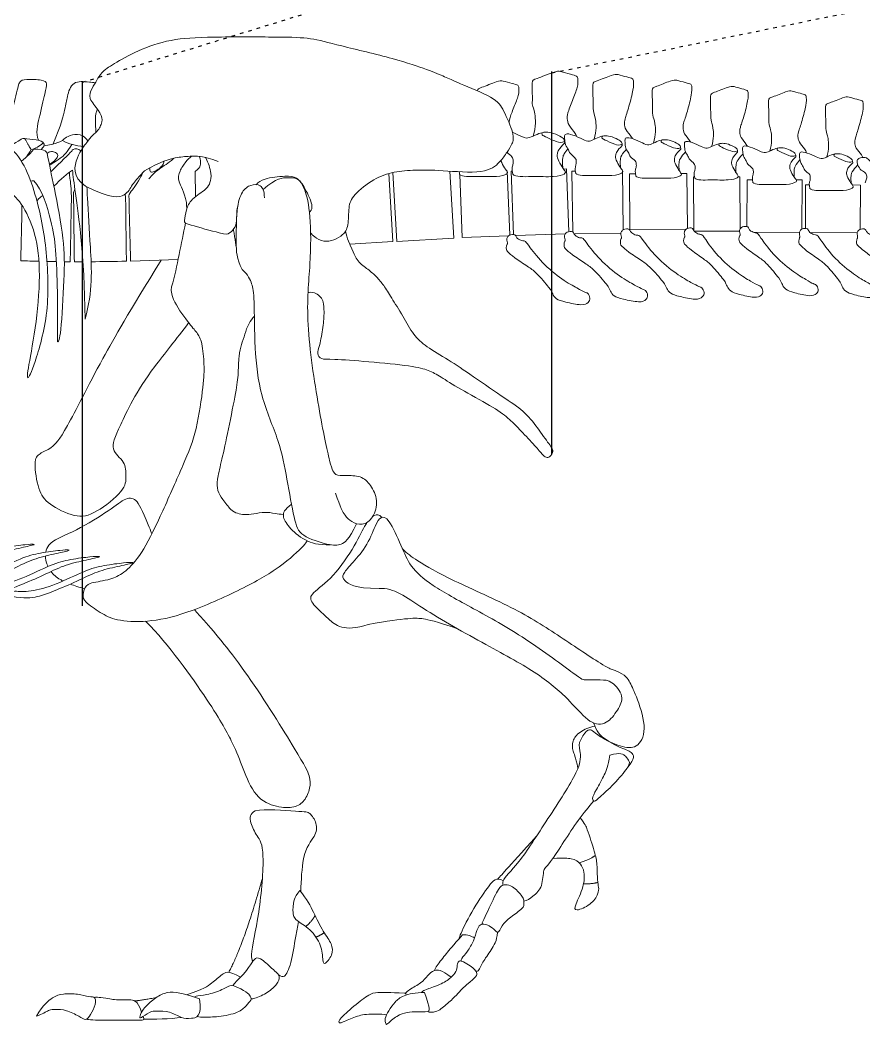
# Model space of a CAD drawing. Header units: millimetres. Extents: x 2173 to 13139, y -4919 to 6366.
# Drawn here: x 5779 to 8689, y 600 to 4065 of the extents above; entities that cross this region are included whole.
import ezdxf

# ---------------------------------------------------------------- set-up
doc = ezdxf.new("R2010")
doc.units = ezdxf.units.MM
doc.linetypes.add('ACAD_ISO03W100', pattern=[30, 12, -18])

msp = doc.modelspace()

# ---------------------------------------------------------------- linework, layer by layer
at = {"color": 240, "linetype": 'ACAD_ISO03W100', "lineweight": 30, "true_color": 0xed1f24}
for p, q in [((5992.7, 3850.5), (8065.6, 4489.8)), ((7611.9, 3882.9), (10630.7, 4496.7))]:
    msp.add_line(p, q, dxfattribs=at)
at = {"color": 240, "lineweight": 30, "true_color": 0xed1f24}
for p, q in [((7611.9, 2567.5), (7611.9, 3888.5)), ((5992.7, 3850.5), (5992.7, 2045.5))]:
    msp.add_line(p, q, dxfattribs=at)
at = {"lineweight": 13}
for p, q in [((6382.2, 3543.5), (6383.7, 3456.3)), ((7050.4, 3536.2), (7064.5, 3301.3)), ((7064.5, 3301.3), (6915.5, 3292.4)), ((6159.5, 3233.7), (6323.6, 3239.3))]:
    msp.add_line(p, q, dxfattribs=at)
for points in [[(7261, 3544.2), (7274.8, 3313.5), (7077.9, 3301.7), (7063.7, 3539.4)], [(7457.2, 3544.9), (7458.9, 3545), (7467.1, 3323.3)], [(7480.1, 3326), (7472, 3544.7), (7475.7, 3544.9)], [(7653.1, 3551.4), (7662.6, 3551.7), (7670.6, 3334.8)], [(7684.4, 3334.5), (7681.5, 3544.3), (7693.7, 3544.5)], [(7855.7, 3546.7), (7856.3, 3546.7), (7859, 3341.9)], [(8058.5, 3536), (8078.4, 3536.2), (8079.8, 3346.2)], [(7463.1, 3321.1), (7302.7, 3315.2), (7294.7, 3532.9)], [(8075.8, 3344.2), (7881.9, 3342.7), (7880.4, 3534.7), (7900.9, 3534.8)], [(8102, 3339.2), (8101.2, 3524.6), (8104.6, 3524.6)], [(8255, 3524.9), (8260.7, 3524.9), (8261.5, 3344.1)], [(8285.4, 3353.5), (8286.6, 3514.7), (8304.5, 3514.7)], [(8454.7, 3514.2), (8475.8, 3514.1), (8474.6, 3344.1)], [(8487.1, 3347.1), (8487.6, 3497), (8500.5, 3496.9)], [(8649, 3496.5), (8676.8, 3496.4), (8676.4, 3343.3)], [(7659.3, 3328.3), (7487.6, 3322)], [(7850.5, 3330.7), (7688.8, 3328.5)], [(8259.8, 3337.6), (8103.2, 3337.3)], [(8466.2, 3332.7), (8308.3, 3333.3)], [(8665.5, 3332), (8503.4, 3332.4)]]:
    msp.add_lwpolyline(points, dxfattribs=at)
for points, knots in [([(6780.6, 3331.8), (6783.7, 3326.8), (6793.9, 3316.2), (6826.3, 3298.9), (6861.5, 3305.7), (6893, 3323.7), (6912.3, 3351.6), (6910.3, 3423.5), (6923.9, 3459.1), (6999.3, 3520.6), (7067.6, 3543.3), (7141.5, 3548.6), (7224.3, 3548), (7386.3, 3533.5), (7435.7, 3576.6), (7458.9, 3610.8), (7476.5, 3637.8), (7484.7, 3668.5), (7444.3, 3759.2), (7420.7, 3795.6), (7279.8, 3852.4), (7247, 3868.6), (7188.7, 3892.7), (7078.1, 3931), (6867.7, 3980), (6781, 4004.7), (6687.1, 4006.9), (6425.8, 4007.9), (6296.6, 4000.7), (6181.6, 3960.7), (6096.7, 3911.6), (6057.1, 3885.3), (6044.1, 3857.2), (6026.2, 3831.6), (6010.7, 3795.3), (6053.7, 3753.4), (6064.4, 3717.3), (6055.8, 3701.5), (6049.9, 3685.1), (6026.5, 3668.5), (6011.9, 3646.8), (5974.6, 3602), (5956.2, 3523.6), (6004.3, 3492.9), (6095.4, 3446.9), (6147.6, 3458.9), (6163.2, 3498.5), (6188.8, 3524.5), (6201.2, 3539), (6207.3, 3545.5), (6266.3, 3578.5), (6319.5, 3592.9), (6359.3, 3595.3), (6410.2, 3598.3), (6461.1, 3578)], [26.898212, 26.898212, 26.898212, 26.898212, 27.658519, 28.658519, 29.658519, 30.658519, 31.658519, 32.658519, 33.658519, 34.658519, 35.658519, 36.658519, 37.658519, 38.658519, 39.658519, 40.658519, 41.658519, 42.658519, 43.658519, 44.658519, 45.658519, 46.658519, 47.658519, 48.658519, 49.658519, 50.658519, 51.658519, 52.658519, 53.658519, 54.658519, 55.658519, 56.658519, 57.658519, 58.658519, 59.658519, 60.658519, 61.658519, 62.658519, 63.658519, 64.658519, 65.658519, 66.658519, 67.658519, 67.658519, 67.658519, 68.658519, 69.658519, 70.658519, 70.92613, 70.92613, 70.92613, 71.92613, 72.92613, 73.92613, 73.92613, 73.92613, 73.92613]), ([(7548, 3665.2), (7558.1, 3697.4), (7554.2, 3756.8), (7543.3, 3770.4), (7546.6, 3790.5), (7542.5, 3858.7), (7551.3, 3859.2), (7626.2, 3889.2), (7638.4, 3890), (7679.5, 3877.3), (7701.5, 3872.7), (7702.1, 3862.6), (7703.7, 3836.4), (7682.7, 3788.6), (7665, 3738.8), (7665.8, 3726.2), (7667.1, 3704.2), (7691.1, 3678.1), (7697.7, 3666.7), (7698.8, 3663.5)], [0.111604, 0.111604, 0.111604, 0.111604, 1, 2, 3, 4, 5, 6, 7, 8, 9, 10, 11, 12, 13, 14, 15, 16, 16.4325, 16.4325, 16.4325, 16.4325]), ([(5719, 3667.9), (5750.4, 3746.6), (5768.9, 3825.5), (5776, 3855.8), (5793.5, 3860.6), (5860.4, 3860.6), (5872.3, 3847.1), (5866, 3820.2), (5845.3, 3731.7), (5832, 3675.3), (5842.1, 3650.9)], [0.224901, 0.224901, 0.224901, 0.224901, 1, 2, 3, 4, 5, 6, 7, 7.887834, 7.887834, 7.887834, 7.887834]), ([(5892.6, 3638.1), (5920.4, 3705.9), (5935.4, 3766.7), (5939.8, 3796.8), (5957, 3858.9), (6007.7, 3851.7), (6031.9, 3849.9), (6038.1, 3848.9)], [0.062949, 0.062949, 0.062949, 0.062949, 1, 2, 3, 4, 4.410446, 4.410446, 4.410446, 4.410446]), ([(7355.8, 3821.1), (7356.8, 3828.8), (7363.7, 3829.9), (7429.6, 3856.3), (7440.7, 3857), (7478, 3845.5), (7498, 3841.3), (7498.6, 3832.1), (7500, 3808.4), (7480.9, 3764.9), (7466, 3722.9), (7465.3, 3713.9), (7465.5, 3710)], [4.096752, 4.096752, 4.096752, 4.096752, 5, 6, 7, 8, 9, 10, 11, 12, 13, 13.785445, 13.785445, 13.785445, 13.785445]), ([(7758, 3654), (7767, 3682.7), (7763.5, 3735.7), (7753.8, 3747.7), (7755.3, 3790.5), (7751.6, 3851.3), (7759.4, 3851.7), (7826.3, 3878.5), (7837.2, 3879.2), (7873.8, 3867.9), (7893.4, 3863.8), (7894, 3854.8), (7895.4, 3831.4), (7878.1, 3764), (7862.3, 3719.6), (7863, 3708.4), (7864.2, 3688.7), (7884, 3667.2), (7889.9, 3657.8), (7890.9, 3656)], [0.111604, 0.111604, 0.111604, 0.111604, 1, 2, 3, 4, 5, 6, 7, 8, 9, 10, 11, 12, 13, 14, 15, 16, 16.254756, 16.254756, 16.254756, 16.254756]), ([(7963.1, 3641.2), (7971.9, 3669), (7968.5, 3720.4), (7959, 3732.1), (7960.5, 3773.5), (7957, 3832.4), (7964.5, 3832.9), (8029.3, 3858.9), (8039.9, 3859.5), (8075.4, 3848.6), (8094.4, 3844.6), (8094.9, 3835.8), (8096.3, 3813.2), (8079.6, 3747.8), (8064.3, 3704.8), (8064.9, 3693.9), (8066.1, 3674.9), (8084.8, 3654.5), (8090.5, 3645.8), (8091.3, 3644.4)], [0.111604, 0.111604, 0.111604, 0.111604, 1, 2, 3, 4, 5, 6, 7, 8, 9, 10, 11, 12, 13, 14, 15, 16, 16.19818, 16.19818, 16.19818, 16.19818]), ([(8163.5, 3629.2), (8171.9, 3655.7), (8168.6, 3704.8), (8159.6, 3715.9), (8161, 3755.5), (8157.7, 3811.7), (8164.9, 3812.1), (8226.7, 3836.9), (8236.8, 3837.5), (8270.7, 3827.1), (8288.8, 3823.3), (8289.3, 3814.9), (8290.6, 3793.3), (8274.7, 3730.9), (8260.1, 3689.8), (8260.7, 3679.5), (8261.8, 3661.3), (8280.5, 3641), (8286, 3632.1), (8286.9, 3630.2)], [0.111604, 0.111604, 0.111604, 0.111604, 1, 2, 3, 4, 5, 6, 7, 8, 9, 10, 11, 12, 13, 14, 15, 16, 16.300578, 16.300578, 16.300578, 16.300578]), ([(8364.2, 3613.7), (8372.5, 3640.2), (8369.3, 3689.3), (8360.3, 3700.4), (8361.7, 3740), (8358.3, 3796.2), (8365.5, 3796.6), (8427.4, 3821.4), (8437.4, 3822), (8471.3, 3811.6), (8489.5, 3807.8), (8490, 3799.4), (8491.3, 3777.8), (8475.3, 3715.4), (8460.7, 3674.3), (8461.3, 3664), (8462.4, 3645.8), (8484.2, 3622.1), (8489.4, 3611.7), (8489.5, 3607.9)], [0.111604, 0.111604, 0.111604, 0.111604, 1, 2, 3, 4, 5, 6, 7, 8, 9, 10, 11, 12, 13, 14, 15, 16, 16.679937, 16.679937, 16.679937, 16.679937]), ([(8560.4, 3593.1), (8568.8, 3619.6), (8565.5, 3668.6), (8556.5, 3679.8), (8557.9, 3719.3), (8554.6, 3775.6), (8561.8, 3776), (8623.6, 3800.8), (8633.7, 3801.4), (8667.5, 3791), (8685.7, 3787.2), (8686.2, 3778.8), (8687.5, 3757.2), (8671.6, 3694.8), (8657, 3653.7), (8657.6, 3643.4), (8658.7, 3625.2), (8678.4, 3603.8), (8683.9, 3594.4), (8684.8, 3591.7)], [0.111604, 0.111604, 0.111604, 0.111604, 1, 2, 3, 4, 5, 6, 7, 8, 9, 10, 11, 12, 13, 14, 15, 16, 16.426911, 16.426911, 16.426911, 16.426911]), ([(6045, 3758.9), (6043.5, 3754.5), (6037.1, 3734.2), (6038.3, 3711.3), (6039.6, 3686.9), (6040.1, 3678.5)], [6.733411, 6.733411, 6.733411, 6.733411, 7, 8, 8.545072, 8.545072, 8.545072, 8.545072]), ([(8693.6, 3503.6), (8699.2, 3520.2), (8699, 3531.1), (8692.1, 3541.7), (8675, 3549), (8665.2, 3570.9), (8665.1, 3578), (8665, 3583.3), (8675.8, 3592), (8694.8, 3592.2), (8706.5, 3584.2), (8715.5, 3570.5), (8729.3, 3570.7), (8750.1, 3576.5), (8768.4, 3588.7), (8777.4, 3623.9), (8775, 3698.9), (8774.4, 3739.4), (8770.2, 3749.1), (8773.3, 3749.1), (8827.4, 3781.8), (8873.2, 3750.5), (8873.4, 3735.3), (8848.8, 3639.3), (8849.1, 3621.3), (8855.5, 3595.5), (8860.9, 3587.2), (8862.3, 3585.4)], [0, 0, 0, 0, 1, 2, 3, 4, 5, 6, 7, 8, 9, 10, 11, 12, 13, 14, 15, 16, 17, 18, 19, 20, 21, 22, 23, 24, 24.3254, 24.3254, 24.3254, 24.3254]), ([(7476.7, 3677.9), (7483, 3675.4), (7502.9, 3666.8), (7525.3, 3654.3), (7545.7, 3664.6), (7577.5, 3677.7), (7586.9, 3678.3), (7608.9, 3679.6), (7643.9, 3663.8), (7656, 3654.7), (7656.5, 3646), (7656.8, 3641.5), (7635.9, 3620.8), (7630.3, 3603.1), (7631.3, 3587.6), (7649.5, 3555.2), (7659.4, 3543.9), (7660.6, 3534.9), (7625, 3522.9), (7541.3, 3527.3), (7487.5, 3523.2), (7477.4, 3533.6)], [9.897968, 9.897968, 9.897968, 9.897968, 10.374282, 11.374282, 12.374282, 13.374282, 14.374282, 15.374282, 16.374282, 17.374282, 18.374282, 18.374282, 18.374282, 19.374282, 20.374282, 21.374282, 22.374282, 23.374282, 24.374282, 25.374282, 26.374282, 26.374282, 26.374282, 26.374282]), ([(7580.7, 3677.5), (7577.6, 3673.3), (7578.2, 3670.2), (7583.3, 3665.3), (7628.1, 3645.7), (7645.9, 3640.9), (7656.3, 3646.9)], [0.240633, 0.240633, 0.240633, 0.240633, 1, 2, 3, 3.797934, 3.797934, 3.797934, 3.797934]), ([(7695, 3536.6), (7692, 3553.2), (7694.4, 3562.4), (7696.2, 3567.8), (7696.9, 3574.1), (7696.8, 3575.6), (7696.5, 3580.2), (7696, 3589.8), (7672.5, 3606.2), (7671.9, 3616.2), (7658, 3634.1), (7656.5, 3659.3), (7655.7, 3673), (7673.4, 3674.1), (7713.5, 3657.7), (7737.7, 3644.2), (7755.9, 3653.4), (7784.3, 3665.1), (7792.7, 3665.6), (7812.4, 3666.8), (7843.5, 3652.7), (7854.3, 3644.6), (7854.8, 3636.8), (7855, 3632.8), (7836.4, 3614.3), (7831.4, 3598.5), (7832.3, 3584.7), (7848.5, 3555.8), (7857.3, 3545.7), (7858.4, 3537.7), (7826.7, 3527), (7752, 3531), (7704, 3527.3), (7695, 3536.6)], [0, 0, 0, 0, 1, 2, 2, 2, 2.374282, 3.374282, 4.374282, 5.374282, 6.374282, 7.374282, 8.374282, 9.374282, 10.374282, 11.374282, 12.374282, 13.374282, 14.374282, 15.374282, 16.374282, 17.374282, 18.374282, 18.374282, 18.374282, 19.374282, 20.374282, 21.374282, 22.374282, 23.374282, 24.374282, 25.374282, 26.374282, 26.374282, 26.374282, 26.374282]), ([(5850.8, 3618.8), (5852.7, 3620.8), (5860.1, 3629.3), (5863.7, 3635.4), (5852.2, 3652.5), (5793.4, 3656.1), (5786.6, 3657.7), (5772.3, 3648.4), (5746.8, 3633), (5737.4, 3627.7)], [2.779038, 2.779038, 2.779038, 2.779038, 3.081478, 4.081478, 5.081478, 6.081478, 7.081478, 8.081478, 8.707709, 8.707709, 8.707709, 8.707709]), ([(5860.3, 3630.7), (5869.5, 3632.8), (5901.9, 3639.9), (5924.2, 3647.2), (5930.8, 3658), (5956.9, 3670.9), (5992.1, 3672.8), (6007.5, 3654.9), (6012.1, 3648.1)], [16.824377, 16.824377, 16.824377, 16.824377, 17.222133, 18.222133, 19.222133, 20.222133, 21.222133, 21.909099, 21.909099, 21.909099, 21.909099]), ([(7787.2, 3664.9), (7784.4, 3661.1), (7784.9, 3658.4), (7789.5, 3654), (7829.5, 3636.5), (7845.3, 3632.2), (7854.6, 3637.6)], [0.240633, 0.240633, 0.240633, 0.240633, 1, 2, 3, 3.797934, 3.797934, 3.797934, 3.797934]), ([(7902.1, 3527.4), (7899.1, 3543.5), (7901.5, 3552.4), (7903.3, 3557.7), (7903.9, 3563.8), (7903.8, 3565.2), (7903.6, 3569.7), (7903, 3579), (7880.3, 3594.9), (7879.7, 3604.6), (7866.2, 3622), (7864.8, 3646.4), (7864, 3659.7), (7881.2, 3660.7), (7920, 3644.8), (7943.5, 3631.7), (7961.1, 3640.6), (7988.7, 3652), (7996.8, 3652.5), (8015.8, 3653.6), (8046, 3640), (8056.5, 3632.1), (8057, 3624.6), (8057.2, 3620.6), (8039.1, 3602.7), (8034.3, 3587.5), (8035.1, 3574), (8050.9, 3546), (8059.4, 3536.3), (8060.5, 3528.5), (8029.7, 3518.1), (7957.3, 3522), (7910.8, 3518.4), (7902.1, 3527.4)], [0, 0, 0, 0, 1, 2, 2, 2, 2.374282, 3.374282, 4.374282, 5.374282, 6.374282, 7.374282, 8.374282, 9.374282, 10.374282, 11.374282, 12.374282, 13.374282, 14.374282, 15.374282, 16.374282, 17.374282, 18.374282, 18.374282, 18.374282, 19.374282, 20.374282, 21.374282, 22.374282, 23.374282, 24.374282, 25.374282, 26.374282, 26.374282, 26.374282, 26.374282]), ([(7991.4, 3651.8), (7988.7, 3648.1), (7989.2, 3645.5), (7993.7, 3641.2), (8032.4, 3624.3), (8047.8, 3620.1), (8056.8, 3625.3)], [0.240633, 0.240633, 0.240633, 0.240633, 1, 2, 3, 3.797934, 3.797934, 3.797934, 3.797934]), ([(8105.3, 3520.6), (8102.5, 3536), (8104.7, 3544.4), (8106.4, 3549.5), (8107.1, 3555.3), (8107, 3556.7), (8106.7, 3561), (8106.2, 3569.9), (8084.5, 3585), (8083.9, 3594.3), (8071.1, 3610.8), (8069.7, 3634.1), (8068.9, 3646.8), (8085.3, 3647.8), (8122.4, 3632.7), (8144.8, 3620.1), (8161.7, 3628.7), (8187.9, 3639.5), (8195.7, 3639.9), (8213.8, 3641), (8242.6, 3628), (8252.6, 3620.5), (8253.1, 3613.3), (8253.3, 3609.6), (8236, 3592.5), (8231.5, 3577.9), (8232.2, 3565.1), (8247.3, 3538.4), (8255.4, 3529.1), (8256.4, 3521.7), (8227.1, 3511.8), (8158, 3515.4), (8113.6, 3512), (8105.3, 3520.6)], [0, 0, 0, 0, 1, 2, 2, 2, 2.374282, 3.374282, 4.374282, 5.374282, 6.374282, 7.374282, 8.374282, 9.374282, 10.374282, 11.374282, 12.374282, 13.374282, 14.374282, 15.374282, 16.374282, 17.374282, 18.374282, 18.374282, 18.374282, 19.374282, 20.374282, 21.374282, 22.374282, 23.374282, 24.374282, 25.374282, 26.374282, 26.374282, 26.374282, 26.374282]), ([(8190.5, 3639.3), (8188, 3635.8), (8188.4, 3633.3), (8192.7, 3629.2), (8229.7, 3613.1), (8244.3, 3609.1), (8252.9, 3614)], [0.240633, 0.240633, 0.240633, 0.240633, 1, 2, 3, 3.797934, 3.797934, 3.797934, 3.797934]), ([(5715.2, 3491), (5746.2, 3467.4), (5773.3, 3454.4), (5830.4, 3345.9), (5850.4, 3214.7), (5836.7, 3020.3), (5804.2, 2856.5), (5801.4, 2817), (5824.6, 2864.5), (5881.3, 3054.6), (5871.6, 3282.7), (5834.7, 3474.7), (5775.4, 3613.4), (5722, 3635.9), (5686.5, 3611.8), (5657.2, 3593.6), (5632.1, 3579)], [0, 0, 0, 0, 1, 2, 3, 4, 5, 6, 7, 8, 9, 10, 11, 11, 11, 11.460054, 11.460054, 11.460054, 11.460054]), ([(5783.1, 3578.3), (5803, 3594.2), (5818, 3609), (5825.2, 3620.3), (5870.7, 3619.9), (5870.6, 3606.1), (5894.2, 3499.4), (5932.5, 3298.8), (5931.7, 3185), (5918.6, 2965.3), (5907.1, 2951.6), (5907.2, 2964.6), (5908.4, 3128.9), (5901.7, 3286), (5890.4, 3358.5), (5855.2, 3480.2), (5826.1, 3511.4)], [6.671808, 6.671808, 6.671808, 6.671808, 7, 7, 7, 8, 9, 10, 11, 12, 13, 14, 15, 16, 17, 18, 18, 18, 18]), ([(5871.6, 3605.3), (5875.4, 3608.7), (5883.9, 3613.1), (5898, 3610.6), (5910.8, 3602.9), (5906.2, 3587.6), (5891.2, 3575.2), (5882, 3569.6), (5879.3, 3568.2)], [1.267207, 1.267207, 1.267207, 1.267207, 2, 3, 4, 5, 6, 6.465888, 6.465888, 6.465888, 6.465888]), ([(5956.4, 3636.2), (5940.2, 3608.4), (5922.7, 3591.9), (5899.5, 3577), (5886.1, 3568.9), (5880, 3564.6)], [0.077129, 0.077129, 0.077129, 0.077129, 1, 2, 2.763931, 2.763931, 2.763931, 2.763931]), ([(5956.4, 3613), (5957.4, 3615.7), (5962.7, 3621.8), (5979.1, 3623.6), (5987.9, 3614.1)], [2.63077, 2.63077, 2.63077, 2.63077, 3, 3.805147, 3.805147, 3.805147, 3.805147]), ([(7477.4, 3533.6), (7474, 3552.3), (7476.7, 3562.5), (7478.8, 3568.7), (7479.5, 3575.7), (7479.4, 3577.3), (7479.1, 3582.6), (7478.5, 3592.9), (7462.4, 3604.5), (7457.7, 3609.2)], [0, 0, 0, 0, 1, 2, 2, 2, 2.374282, 3.374282, 4.285395, 4.285395, 4.285395, 4.285395]), ([(7667.7, 3621), (7662.7, 3615), (7652, 3600), (7648.3, 3590.5), (7649.8, 3556.2)], [18.37853, 18.37853, 18.37853, 18.37853, 19, 19.866401, 19.866401, 19.866401, 19.866401]), ([(7869.5, 3619.9), (7863.2, 3613.1), (7851.3, 3597), (7847.4, 3587.3), (7848.8, 3556.7)], [18.162947, 18.162947, 18.162947, 18.162947, 19, 19.866401, 19.866401, 19.866401, 19.866401]), ([(8073.5, 3610.6), (8066.5, 3603.5), (8053.8, 3586.6), (8049.8, 3576.6), (8051.1, 3546.9)], [18.061353, 18.061353, 18.061353, 18.061353, 19, 19.866401, 19.866401, 19.866401, 19.866401]), ([(8305.9, 3505.1), (8303.1, 3520.5), (8305.4, 3529), (8307.1, 3534), (8307.7, 3539.8), (8307.6, 3541.2), (8307.4, 3545.5), (8306.8, 3554.4), (8285.1, 3569.5), (8284.6, 3578.8), (8271.7, 3595.3), (8270.3, 3618.6), (8269.6, 3631.3), (8286, 3632.3), (8323, 3617.2), (8345.5, 3604.6), (8362.3, 3613.2), (8388.5, 3624), (8396.3, 3624.4), (8414.5, 3625.5), (8443.3, 3612.5), (8453.3, 3605), (8453.7, 3597.8), (8453.9, 3594.1), (8436.7, 3577), (8432.1, 3562.4), (8432.9, 3549.6), (8447.9, 3522.9), (8456.1, 3513.6), (8457.1, 3506.2), (8427.7, 3496.3), (8358.6, 3499.9), (8314.3, 3496.5), (8305.9, 3505.1)], [0, 0, 0, 0, 1, 2, 2, 2, 2.374282, 3.374282, 4.374282, 5.374282, 6.374282, 7.374282, 8.374282, 9.374282, 10.374282, 11.374282, 12.374282, 13.374282, 14.374282, 15.374282, 16.374282, 17.374282, 18.374282, 18.374282, 18.374282, 19.374282, 20.374282, 21.374282, 22.374282, 23.374282, 24.374282, 25.374282, 26.374282, 26.374282, 26.374282, 26.374282]), ([(8391.2, 3623.8), (8388.6, 3620.3), (8389.1, 3617.8), (8393.3, 3613.7), (8430.3, 3597.6), (8445, 3593.6), (8453.6, 3598.6)], [0.240633, 0.240633, 0.240633, 0.240633, 1, 2, 3, 3.797934, 3.797934, 3.797934, 3.797934]), ([(8502.2, 3484.5), (8499.4, 3499.9), (8501.6, 3508.3), (8503.3, 3513.4), (8503.9, 3519.2), (8503.9, 3520.6), (8503.6, 3524.9), (8503.1, 3533.8), (8481.4, 3548.9), (8480.8, 3558.1), (8468, 3574.7), (8466.6, 3598), (8465.8, 3610.7), (8482.2, 3611.7), (8519.3, 3596.6), (8541.7, 3584), (8558.5, 3592.6), (8584.8, 3603.4), (8592.6, 3603.8), (8610.7, 3604.9), (8639.5, 3591.9), (8649.5, 3584.4), (8650, 3577.2), (8650.2, 3573.5), (8632.9, 3556.4), (8628.4, 3541.8), (8629.1, 3529), (8644.1, 3502.3), (8652.3, 3493), (8653.3, 3485.6), (8624, 3475.7), (8554.9, 3479.3), (8510.5, 3475.9), (8502.2, 3484.5)], [0, 0, 0, 0, 1, 2, 2, 2, 2.374282, 3.374282, 4.374282, 5.374282, 6.374282, 7.374282, 8.374282, 9.374282, 10.374282, 11.374282, 12.374282, 13.374282, 14.374282, 15.374282, 16.374282, 17.374282, 18.374282, 18.374282, 18.374282, 19.374282, 20.374282, 21.374282, 22.374282, 23.374282, 24.374282, 25.374282, 26.374282, 26.374282, 26.374282, 26.374282]), ([(6308.7, 3588.8), (6305.9, 3585.9), (6294.6, 3575.8), (6275.1, 3562.6), (6253.2, 3548.8), (6234.8, 3531.5), (6222.1, 3517.9)], [0.709258, 0.709258, 0.709258, 0.709258, 1, 2, 3, 4, 4, 4, 4]), ([(6274, 3578.2), (6274.9, 3574.6), (6271.9, 3564.8), (6254.5, 3549.7), (6236, 3539.4), (6229.1, 3540.3), (6227, 3544.2)], [4.085957, 4.085957, 4.085957, 4.085957, 5, 6, 7, 8, 8, 8, 8]), ([(6369.2, 3595.9), (6363, 3590.5), (6348.4, 3575.2), (6327.6, 3544.3), (6320.4, 3510.3), (6343.9, 3475.4), (6352.6, 3436), (6352.8, 3428.2), (6353, 3420.4), (6353.2, 3412.7)], [33.030406, 33.030406, 33.030406, 33.030406, 33.797647, 34.797647, 35.797647, 36.797647, 36.797647, 36.797647, 36.91612, 36.91612, 36.91612, 36.91612]), ([(6418.2, 3591.8), (6418.8, 3590.6), (6426.1, 3576.4), (6442.1, 3531), (6432.5, 3504.3), (6426.9, 3484.9), (6365.6, 3446.9), (6351.5, 3412.6), (6344.5, 3367.4), (6345.2, 3364.1), (6486, 3324.8), (6499.4, 3327.4), (6523.9, 3351.8), (6525.5, 3379.2), (6525.8, 3409.4), (6528.4, 3419.6), (6528.9, 3421.2)], [1.560353, 1.560353, 1.560353, 1.560353, 1.658519, 2.658519, 3.658519, 4.658519, 5.658519, 6.658519, 7.658519, 8.658519, 9.658519, 10.658519, 11.658519, 12.658519, 13.658519, 13.863169, 13.863169, 13.863169, 13.863169]), ([(6397.6, 3594.1), (6398.5, 3591.5), (6401.7, 3578.5), (6401.7, 3564.3), (6394.7, 3552), (6382.2, 3543.5)], [0.791782, 0.791782, 0.791782, 0.791782, 1, 2, 2.915224, 2.915224, 2.915224, 2.915224]), ([(7436.4, 3580.7), (7436.6, 3580.4), (7439.5, 3572.9), (7450.7, 3552.8), (7459.7, 3542.6), (7460.8, 3534.4), (7428.5, 3523.5), (7352.4, 3527.5), (7303.6, 3523.8), (7294.4, 3533.2)], [20.326444, 20.326444, 20.326444, 20.326444, 20.374282, 21.374282, 22.374282, 23.374282, 24.374282, 25.374282, 26.374282, 26.374282, 26.374282, 26.374282]), ([(8271.9, 3602.9), (8271.3, 3602.3), (8263.5, 3595), (8250.1, 3577.4), (8246.3, 3567.5), (8247.5, 3539.2)], [17.919913, 17.919913, 17.919913, 17.919913, 18, 19, 19.866401, 19.866401, 19.866401, 19.866401]), ([(8468, 3582.9), (8461.9, 3576.5), (8450.5, 3561.2), (8446.9, 3552), (8448.1, 3523.7)], [18.130786, 18.130786, 18.130786, 18.130786, 19, 19.866401, 19.866401, 19.866401, 19.866401]), ([(8587.4, 3603.2), (8584.9, 3599.7), (8585.3, 3597.2), (8589.6, 3593.1), (8626.5, 3577), (8641.2, 3573), (8649.8, 3577.9)], [0.240633, 0.240633, 0.240633, 0.240633, 1, 2, 3, 3.797934, 3.797934, 3.797934, 3.797934]), ([(5949.3, 3540.8), (5948.7, 3535), (5949.2, 3518.2), (5954.5, 3499.9), (5955.7, 3455.4), (5954.2, 3380.7), (5952.8, 3306), (5951.3, 3231.4), (5944.6, 3231.5), (5937.9, 3231.6), (5931.1, 3231.8)], [26.693641, 26.693641, 26.693641, 26.693641, 27.222133, 28.222133, 28.222133, 28.222133, 29.222133, 29.222133, 29.222133, 29.34052, 29.34052, 29.34052, 29.34052]), ([(6002.5, 3034.1), (6000.6, 3259.6), (5970.9, 3448.7), (5961.2, 3529.1), (5959.3, 3547.8)], [0, 0, 0, 0, 1, 1.469602, 1.469602, 1.469602, 1.469602]), ([(6153.8, 3458.9), (6153.6, 3466.1), (6160.6, 3473), (6166.2, 3479.8), (6189.2, 3513.2), (6198.8, 3529.8), (6202.2, 3540)], [0, 0, 0, 0, 21.797647, 21.797647, 21.797647, 22.369961, 22.369961, 22.369961, 22.369961]), ([(8667.8, 3565.8), (8667.5, 3565.6), (8660.1, 3558.5), (8647, 3541.3), (8643.2, 3531.4), (8644.4, 3503.1)], [17.967417, 17.967417, 17.967417, 17.967417, 18, 19, 19.866401, 19.866401, 19.866401, 19.866401]), ([(6593.2, 3497.6), (6600.8, 3505.9), (6617, 3519.8), (6700.3, 3529), (6732.6, 3525.4), (6762.2, 3487.2), (6790.8, 3420.8), (6782.6, 3409.4), (6777.5, 3403.1), (6776.7, 3402.1)], [16.816989, 16.816989, 16.816989, 16.816989, 17.658519, 18.658519, 19.658519, 20.658519, 21.658519, 22.658519, 22.854319, 22.854319, 22.854319, 22.854319]), ([(6616.5, 3480.8), (6661.8, 3521.4), (6709.3, 3521.4), (6737.5, 3521.4), (6760.7, 3487.7), (6781.6, 3401.1), (6781.6, 3225.5), (6759.9, 3038.2), (6809.8, 2709.7), (6850.5, 2517.9), (6865.1, 2494.5), (6897.3, 2494.5), (6955.4, 2494.5), (6987.7, 2463.8), (7015.2, 2409), (6997.4, 2346.1), (6958.7, 2319.5), (6919.1, 2334.8), (6900.6, 2354.2), (6882.8, 2383.2), (6866.7, 2434)], [0.0753, 0.0753, 0.0753, 0.0753, 1, 2, 3, 4, 5, 6, 7, 8, 9, 10, 11, 12, 13, 14, 15, 16, 17, 18, 18, 18, 18]), ([(5967.5, 3480.6), (5967.2, 3480), (5966.8, 3479.5), (5966.5, 3478.9), (5964.7, 3476.1), (5962.7, 3472.9), (5962.8, 3469.5)], [17.990975, 17.990975, 17.990975, 17.990975, 18, 18, 18, 28.203529, 28.203529, 28.203529, 28.203529]), ([(5962.8, 3469.5), (5963.7, 3390), (5964.7, 3310.5), (5965.7, 3231), (5975.6, 3231.1), (5985.5, 3231.2), (5995.4, 3231.4)], [0, 0, 0, 0, 1, 1, 1, 1.165571, 1.165571, 1.165571, 1.165571]), ([(5836.4, 3442.2), (5839.9, 3446.3), (5844.3, 3450.7), (5850.5, 3455.6), (5852.5, 3457.3), (5854.5, 3459), (5856.7, 3460.7)], [0.109624, 0.109624, 0.109624, 0.109624, 0.31094, 0.31094, 0.31094, 9.661958, 9.661958, 9.661958, 9.661958]), ([(6010.6, 3452.5), (6013.6, 3401.7), (6021.8, 3265.9), (6029.9, 3130.5), (6002.5, 3034.1)], [5.208201, 5.208201, 5.208201, 5.208201, 6, 7, 7, 7, 7]), ([(6023.5, 3231.8), (6064, 3232.4), (6104.5, 3232.9), (6145.1, 3233.5), (6144.1, 3308.4), (6143.2, 3383.3), (6142.3, 3458.2), (6141.7, 3460.5), (6141.2, 3462.7), (6140.6, 3464.8)], [1.322099, 1.322099, 1.322099, 1.322099, 2, 2, 2, 3, 3, 3, 3.071966, 3.071966, 3.071966, 3.071966]), ([(5843.6, 3233.6), (5822.8, 3234), (5801.9, 3234.4), (5781.1, 3234.9), (5782.4, 3298.9), (5783.6, 3362.9), (5784.9, 3426.9)], [29.855005, 29.855005, 29.855005, 29.855005, 30.222133, 30.222133, 30.222133, 31.010539, 31.010539, 31.010539, 31.010539]), ([(6771.6, 3125.4), (6772.8, 3125.7), (6783.1, 3128), (6800, 3124.2), (6816.3, 3108.8), (6824.6, 3095.7), (6828, 3061.8), (6824.1, 3007.7), (6811.3, 2939), (6801.1, 2914.8), (6815.9, 2893.7), (6848.1, 2897), (6976.2, 2887.8), (7136.1, 2872.2), (7189, 2857.6), (7226.3, 2837.2), (7289.9, 2795.3), (7407.7, 2732.9), (7465.4, 2691.5), (7497.2, 2657.4), (7552.3, 2600.5), (7580.5, 2565.5), (7592.6, 2555.7), (7605.6, 2557), (7619.2, 2578.3), (7610.4, 2592.7), (7569.4, 2650), (7522.1, 2713.5), (7461.3, 2753.5), (7334.8, 2840.3), (7255.3, 2894.7), (7176.7, 2939.9), (7135, 2977.7), (7099.9, 3044.2), (7056.9, 3110.8), (7032.9, 3151.4), (7008, 3179.9), (6979.6, 3206.1), (6942.7, 3229.3), (6928.3, 3262), (6911.1, 3302.9), (6906.4, 3313.9), (6903.2, 3325), (6900.4, 3336.2)], [2.744674, 2.744674, 2.744674, 2.744674, 2.867082, 3.867082, 4.867082, 5.867082, 6.867082, 7.867082, 8.867082, 9.867082, 10.867082, 11.867082, 12.867082, 13.867082, 14.867082, 15.867082, 16.867082, 17.867082, 18.867082, 19.867082, 20.867082, 21.867082, 22.867082, 23.867082, 24.867082, 25.867082, 26.867082, 27.867082, 28.867082, 29.867082, 30.867082, 31.867082, 32.867082, 33.867082, 34.867082, 35.867082, 36.867082, 37.867082, 38.867082, 39.769527, 39.769527, 39.769527, 40.413908, 40.413908, 40.413908, 40.413908]), ([(6265.1, 3237.3), (6151.9, 3054.1), (6043.7, 2866.5), (5927.8, 2631.5), (5885.8, 2586.7), (5843.7, 2570.9), (5824, 2548.6), (5841.1, 2439.4), (5871.3, 2398), (5970.6, 2345.4), (6037, 2360.5), (6143.6, 2445.7), (6143.6, 2491), (6143.6, 2542.8), (6086.6, 2581.9), (6114.1, 2647.4), (6193.6, 2816.1), (6317.4, 2964.3), (6359.8, 3021.4)], [0.228164, 0.228164, 0.228164, 0.228164, 1, 2, 3, 4, 5, 6, 7, 8, 9, 10, 11, 12, 13, 14, 15, 15.505143, 15.505143, 15.505143, 15.505143]), ([(6939.1, 2328.2), (6911.9, 2271.6), (6882.9, 2252.6), (6848.9, 2252.6), (6741.6, 2285.7), (6725.5, 2334.8), (6698, 2486.4), (6675.4, 2609), (6604.4, 2768.9), (6586.6, 2931.4), (6586.6, 3116.8), (6579.4, 3153.7), (6565.2, 3186.7), (6544.8, 3204.6)], [0.129072, 0.129072, 0.129072, 0.129072, 1, 2, 3, 4, 5, 6, 7, 8, 9, 10, 11, 11, 11, 11]), ([(6301.2, 3145.7), (6298.7, 3134.8), (6300.3, 3104.3), (6362, 3015.8), (6389.3, 2988), (6407.1, 2956.8), (6414.3, 2873.6), (6412, 2816.8), (6389, 2645.8), (6345.1, 2540.6), (6268.9, 2367), (6202.9, 2229.1), (6147.8, 2164.8), (6100.1, 2138.5), (6060.9, 2130.9), (6033.4, 2125.6), (6005.2, 2120.1), (5993.4, 2080.4), (5997.2, 2060.8), (6057.1, 2020.2), (6104.5, 1993.6), (6213.9, 1987.2), (6344, 2012.4), (6553.6, 2105.8), (6676.4, 2177.5), (6754.8, 2247.6), (6766.6, 2265.1), (6768.4, 2269.2)], [6.16586, 6.16586, 6.16586, 6.16586, 7, 8, 9, 10, 11, 12, 13, 14, 15, 16, 17, 18, 19, 20, 21, 22, 23, 24, 25, 26, 27, 28, 29, 30, 30.442077, 30.442077, 30.442077, 30.442077]), ([(6686.7, 2359.4), (6676.7, 2361.2), (6649.6, 2364.7), (6624.6, 2369.5), (6582.7, 2361.3), (6550.3, 2358.9), (6528.2, 2363.2), (6505.9, 2372.9), (6475.9, 2413.9), (6457.9, 2441.5), (6457.2, 2478.4), (6470.9, 2534.7), (6492.8, 2630.9), (6522.3, 2780.2), (6531.5, 2838.6), (6532.3, 2911.9), (6541.2, 2945.6), (6554.8, 2982.2), (6563.1, 3013), (6579.1, 3036.8), (6586.4, 3044)], [34.440415, 34.440415, 34.440415, 34.440415, 35, 36, 37, 38, 39, 40, 41, 42, 43, 44, 45, 46, 47, 48, 49, 50, 51, 51.647005, 51.647005, 51.647005, 51.647005]), ([(5867, 2230), (5868.6, 2239), (5880.8, 2268.4), (5951.7, 2292.5), (6083.1, 2370.1), (6140.2, 2418.5), (6179, 2418.5), (6200.9, 2372.4), (6228.6, 2304.6), (6233.1, 2293.8)], [3.593253, 3.593253, 3.593253, 3.593253, 4, 5, 6, 7, 8, 9, 9.176097, 9.176097, 9.176097, 9.176097]), ([(6714.8, 2395.6), (6689.3, 2376.5), (6681.9, 2353.2), (6701.8, 2319.4), (6754.6, 2270.1), (6806.3, 2254.3), (6849.3, 2255.6)], [0.161816, 0.161816, 0.161816, 0.161816, 1, 2, 3, 3.844132, 3.844132, 3.844132, 3.844132]), ([(7026.2, 2349.7), (7016.1, 2361.3), (7006.8, 2360.6), (6996.5, 2354.4), (6994.3, 2352.8)], [13.303556, 13.303556, 13.303556, 13.303556, 14.158412, 14.386761, 14.386761, 14.386761, 14.386761]), ([(6975.6, 2333.1), (6974, 2330.8), (6961.9, 2312.5), (6938.8, 2259.3), (6859, 2140.4), (6777.8, 2085.9), (6777.8, 2059.3), (6838, 2003.3), (6894, 1953), (6979.3, 1980.9)], [15.004123, 15.004123, 15.004123, 15.004123, 15.158412, 16.158412, 17.158412, 18.158412, 19.158412, 20.158412, 21.158412, 21.158412, 21.158412, 21.158412]), ([(7756.2, 1641.2), (7767.9, 1610.8), (7788.3, 1585.7), (7859.5, 1553.9), (7913.4, 1553.9), (7942.1, 1626), (7900.4, 1743.4), (7879.5, 1786.9), (7862.1, 1811.2), (7814.1, 1827.4), (7808.4, 1830.5), (7764.7, 1854.9), (7649.9, 1933.4), (7498.7, 2032.7), (7257.9, 2136.2), (7151.2, 2198.4), (7112.1, 2226), (7097.5, 2241.2)], [0.113495, 0.113495, 0.113495, 0.113495, 1, 2, 3, 4, 5, 6, 7, 7, 7, 7.158412, 8.158412, 9.158412, 10.158412, 11.158412, 11.880545, 11.880545, 11.880545, 11.880545]), ([(5874.7, 2180.3), (5873.2, 2183.3), (5868.5, 2195), (5866.1, 2207.7), (5865.9, 2216.9)], [2.8554031, 2.8554031, 2.8554031, 2.8554031, 3, 3.400304, 3.400304, 3.400304, 3.400304]), ([(5926.4, 2130.6), (5923.3, 2132.2), (5906.1, 2141.4), (5893.1, 2152.8), (5884.9, 2163.4)], [1.883238, 1.883238, 1.883238, 1.883238, 2, 2.5704542, 2.5704542, 2.5704542, 2.5704542]), ([(6379.7, 2031.9), (6389.9, 2020.3), (6439.3, 1966), (6557.2, 1825), (6751.9, 1510.6), (6780.1, 1456.4), (6780.1, 1417.5), (6760.6, 1369.9), (6727, 1348.2), (6665.3, 1348.2), (6587.3, 1381.8), (6546.1, 1487.8), (6515.8, 1565.8), (6450.8, 1687), (6290.4, 1912.7), (6213.5, 1990.1)], [10.720674, 10.720674, 10.720674, 10.720674, 11, 12, 13, 14, 15, 16, 17, 18, 19, 20, 21, 22, 23, 23, 23, 23]), ([(6979.3, 1980.9), (7114.7, 2004.1), (7165, 2004.1), (7208.7, 1992), (7288.4, 1965.4)], [0, 0, 0, 0, 1, 1.773589, 1.773589, 1.773589, 1.773589]), ([(7702.3, 1484.6), (7693.9, 1526.5), (7682.4, 1545.7), (7682.4, 1580), (7702.5, 1608.1), (7742.3, 1627.7), (7760.9, 1629.7)], [0.191301, 0.191301, 0.191301, 0.191301, 1, 2, 3, 3.885896, 3.885896, 3.885896, 3.885896]), ([(7873.4, 1487.5), (7873.7, 1487.8), (7874, 1488), (7874.2, 1488.3), (7900.9, 1518.3), (7890.4, 1544.4), (7850.9, 1552.1), (7769.7, 1598.9), (7755.3, 1613.8), (7734.1, 1625.5), (7712.1, 1582.6), (7704.2, 1570.9), (7709.8, 1548), (7717.1, 1489.7), (7596.3, 1307.9), (7492.5, 1145.1), (7441.6, 1104.3), (7442.7, 1086.2), (7444.4, 1081.6)], [6.361805, 6.361805, 6.361805, 6.361805, 6.367261, 6.367261, 6.367261, 7.367261, 8.367261, 9.367261, 10.367261, 11.367261, 11.367261, 11.367261, 12.324622, 13.324622, 14.324622, 15.324622, 16.324622, 16.679268, 16.679268, 16.679268, 16.679268]), ([(7516.2, 1026.3), (7526.9, 1028.3), (7551.5, 1045.4), (7581.9, 1074.4), (7581.9, 1143.6), (7600.7, 1143.6), (7688.4, 1288.8), (7739.6, 1351.8), (7757.2, 1371.9)], [0, 0, 0, 0, 0.752106, 1.752106, 2.752106, 3.752106, 4.752106, 5.286541, 5.286541, 5.286541, 5.286541]), ([(6582, 819.7), (6577.9, 823.8), (6571.8, 844.1), (6604.8, 974.8), (6624.2, 1214), (6595.9, 1249.8), (6570.1, 1295.7), (6570.1, 1330), (6589.8, 1337.9)], [11.521116, 11.521116, 11.521116, 11.521116, 12, 13, 14, 15, 16, 17, 17, 17, 17]), ([(6589.8, 1337.9), (6623.3, 1344.7), (6758.7, 1334), (6776.8, 1335.1), (6803.4, 1295.6), (6800.7, 1250.8), (6752.6, 1203.4), (6748.1, 1099), (6746.5, 1059.5)], [0, 0, 0, 0, 1, 2, 3, 4, 5, 5.6979, 5.6979, 5.6979, 5.6979]), ([(7710.5, 1314.2), (7727, 1293.1), (7738, 1266.2), (7761.9, 1189.6), (7769.1, 1156.4), (7769.1, 1093.9), (7774.5, 1074.5), (7774.5, 1054.4), (7749.3, 1013.2), (7690.1, 989.3), (7690.1, 1008.2), (7724.9, 1078.7), (7724.9, 1130.4), (7713.6, 1153.9), (7688.3, 1175.4), (7654.5, 1174.5), (7616.2, 1174.1)], [2.493969, 2.493969, 2.493969, 2.493969, 3, 4, 5, 6, 7, 8, 9, 10, 11, 12, 13, 14, 15, 15.694456, 15.694456, 15.694456, 15.694456]), ([(7444.6, 1097.1), (7421.1, 1109.6), (7399.5, 1085.6), (7341.8, 1004.1), (7300.5, 921), (7293.5, 901.4), (7292.3, 896.8)], [0.053803, 0.053803, 0.053803, 0.053803, 1, 2, 3, 3.422375, 3.422375, 3.422375, 3.422375]), ([(7374.3, 947.3), (7372.1, 948.1), (7370.6, 950.9), (7384.2, 975.8), (7426.1, 1068), (7442.2, 1082.7), (7452.9, 1082.7), (7473.4, 1082.7), (7516.4, 1039.8), (7516.4, 1019.6), (7516.4, 1002.7), (7468.3, 971.1), (7437.8, 941.8), (7431.2, 919.4), (7424.6, 917.8)], [1.354223, 1.354223, 1.354223, 1.354223, 2, 3, 4, 5, 6, 7, 8, 9, 10, 11, 12, 13, 13, 13, 13]), ([(6719.7, 994.7), (6720.2, 1014.7), (6723.2, 1033.3), (6732.4, 1050), (6743.5, 1063.1), (6768.6, 1032.5), (6789.8, 989.1), (6824.8, 917.1), (6855.7, 879.6), (6858.2, 841), (6823.6, 799.9), (6823.6, 830.2), (6813.9, 890.2), (6765.2, 942.5), (6718.7, 964.7), (6720.2, 987.3), (6719.7, 994.7)], [0, 0, 0, 0, 1, 2, 2, 2, 3, 4, 5, 6, 7, 8, 9, 10, 11, 12, 12, 12, 12]), ([(6738.6, 956.2), (6735.9, 937.7), (6726.9, 893.5), (6713.3, 806.4), (6691.2, 760.1), (6678.9, 766.7), (6669.7, 772.8)], [6.456397, 6.456397, 6.456397, 6.456397, 7, 8, 9, 9.764193, 9.764193, 9.764193, 9.764193]), ([(7299.8, 820), (7298.8, 822.8), (7300.8, 829.2), (7320.9, 851.3), (7344.6, 889.8), (7354.4, 929.6), (7363.6, 945.7), (7381, 950.1), (7406.4, 937.2), (7424.6, 917.8)], [6.325961, 6.325961, 6.325961, 6.325961, 7, 8, 9, 10, 11, 12, 13, 13, 13, 13]), ([(7207.2, 786.9), (7208.4, 792.2), (7218.1, 807.4), (7250.1, 848.1), (7269.3, 870.6), (7304.5, 910.8), (7322, 910.8), (7336.1, 905.6), (7346, 899.5)], [1.420772, 1.420772, 1.420772, 1.420772, 2, 3, 4, 4, 4, 4.628385, 4.628385, 4.628385, 4.628385]), ([(7424.6, 917.8), (7423.2, 889.6), (7403.7, 857.9), (7371.2, 812.8), (7360.4, 785.6), (7354.8, 784.5), (7350.1, 786)], [0, 0, 0, 0, 1, 2, 3, 3.875219, 3.875219, 3.875219, 3.875219]), ([(6549.4, 774.2), (6577.3, 811.9), (6589.7, 835.7), (6611.3, 828), (6662.7, 780.4), (6676.2, 768.4), (6666.6, 740), (6635.3, 711.6), (6595.2, 693), (6579.3, 689.5), (6575.6, 689)], [0, 0, 0, 0, 1, 2, 3, 4, 5, 6, 7, 7.341472, 7.341472, 7.341472, 7.341472]), ([(7162.5, 711.5), (7163.8, 713.7), (7169.8, 717.9), (7178.9, 722.5), (7242.8, 743.8), (7271.2, 768.7), (7285.9, 787.6), (7285.9, 812.6), (7292.8, 821), (7300.1, 821), (7326.2, 807.6), (7345.5, 792.2), (7354.7, 780.7), (7354.7, 767.3), (7323.5, 743), (7292.4, 713.5), (7274.3, 691.6), (7232.4, 655.4), (7212.8, 642.8), (7188.9, 643.1)], [1.509448, 1.509448, 1.509448, 1.509448, 2, 3, 4, 5, 6, 7, 8, 9, 10, 11, 12, 13, 14, 15, 16, 17, 18, 18, 18, 18]), ([(6539, 764.6), (6495.2, 789.3), (6474.5, 772.2), (6443.9, 747.1), (6410.4, 721.7), (6352, 703.8)], [0.087407, 0.087407, 0.087407, 0.087407, 1, 2, 2.883102, 2.883102, 2.883102, 2.883102]), ([(7265.3, 764.1), (7231.5, 790.5), (7203.4, 790.1), (7185.5, 770.8), (7162.8, 743.6), (7129.6, 727.3), (7111.3, 713.1), (7107, 708.3)], [0.062974, 0.062974, 0.062974, 0.062974, 1, 2, 3, 4, 4.374321, 4.374321, 4.374321, 4.374321]), ([(6380.6, 695.2), (6381.6, 696.6), (6387.6, 701.2), (6419, 701.2), (6479.9, 720.7), (6498.8, 735.8), (6510.4, 736.7)], [9.658224, 9.658224, 9.658224, 9.658224, 10, 11, 12, 13, 13, 13, 13]), ([(6510.4, 736.7), (6558, 717.5), (6576.7, 695), (6576.7, 686.8), (6558.9, 666.6), (6535.8, 641.3), (6459.4, 626.3), (6415.7, 626.3), (6396.7, 626.3), (6388.5, 628.2)], [0, 0, 0, 0, 1, 2, 3, 4, 5, 6, 6.652531, 6.652531, 6.652531, 6.652531]), ([(6197.1, 643.7), (6183.8, 685.8), (6155.1, 685.8), (6105.5, 685.8), (6090.8, 689.2), (6060.3, 693.2), (6040.7, 696), (6033.6, 694.7)], [0.03226, 0.03226, 0.03226, 0.03226, 1, 2, 3, 4, 4.731051, 4.731051, 4.731051, 4.731051]), ([(7105.5, 709.3), (7048.7, 711.5), (7016.3, 711.5), (6990.6, 711.5), (6938.7, 672.6), (6877.1, 618.8), (6877.1, 605.5), (6885.4, 605.5), (6937.3, 630.7), (6973.5, 637.3), (7017.5, 637.5), (7042.7, 634.4)], [0.102086, 0.102086, 0.102086, 0.102086, 1, 2, 3, 4, 5, 6, 7, 8, 8.532771, 8.532771, 8.532771, 8.532771]), ([(6007, 619.3), (6009.1, 618.8), (6024.5, 616.1), (6095.5, 616.1), (6167.8, 616.1), (6194.1, 616.1), (6207.9, 616.1), (6203.3, 628.8)], [8.799082, 8.799082, 8.799082, 8.799082, 9, 10, 11, 12, 12.818587, 12.818587, 12.818587, 12.818587])]:
    msp.add_open_spline(points, degree=3, knots=knots, dxfattribs=at)
for points, degree in [([(7476.6, 3678.4), (7476.8, 3678.2), (7476.9, 3678), (7477.1, 3677.8)], 3), ([(5795.1, 3656), (5810.4, 3627.7), (5816.8, 3618.6)], 2), ([(5858.5, 3641.8), (5844.6, 3629.7), (5832.6, 3623.4), (5816.8, 3618.6)], 3), ([(5924.8, 3650.3), (5945.7, 3636.1), (5970.1, 3632.3), (5997.6, 3629.2)], 3), ([(5816.8, 3618.6), (5810.4, 3607.9), (5804.6, 3599.7), (5799.1, 3591.8)], 3), ([(5884.8, 3541.6), (5919.9, 3576.2), (5945.2, 3602.1), (5956.4, 3613)], 3), ([(5894.9, 3492.7), (5917.8, 3515), (5943.2, 3537.7), (5959.3, 3547.8)], 3), ([(6227, 3544.2), (6225.9, 3548.4), (6225.4, 3552.1), (6225.3, 3555.4)], 3), ([(7294.4, 3533.2), (7293.7, 3536.7), (7293.3, 3539.7), (7293, 3542.2)], 3), ([(5826.1, 3511.4), (5822.3, 3511.2), (5818.5, 3510.8), (5814.9, 3510.2)], 3), ([(6009, 3490.5), (6009.4, 3477.8), (6009.9, 3465.1), (6010.6, 3452.5)], 3), ([(6544.8, 3204.6), (6524, 3244.7), (6524, 3287.2), (6524, 3420.4), (6543.2, 3477.3), (6573.7, 3498.9), (6609.1, 3498.9), (6621.1, 3476.5), (6621.1, 3452.4)], 3), ([(6159.5, 3233.7), (6157.6, 3308.8), (6155.7, 3383.8), (6153.8, 3458.9)], 3), ([(6301.2, 3145.7), (6321.5, 3216.6), (6334, 3296.9), (6349.3, 3365)], 3), ([(6525.1, 3274.9), (6514.4, 3343.7)], 1), ([(7654.4, 3289.5), (7655.3, 3301.5), (7659.5, 3302.6), (7656.9, 3312.2), (7654.4, 3321.8), (7661.9, 3332.5), (7669.6, 3334.5), (7681.1, 3337.6), (7688.2, 3331.8), (7690.8, 3321.9), (7710.2, 3312.9), (7718.4, 3315.1), (7726.3, 3305.2), (7775.6, 3238.2), (7850, 3177.6), (7902.1, 3149.3), (7928.5, 3134.5), (7934.6, 3136.1), (7946, 3116.2), (7938.7, 3100.3), (7918.6, 3089.7), (7853.9, 3103.5), (7825, 3112.9), (7813.1, 3131.5), (7809.2, 3146.3), (7753.7, 3208.9), (7732.4, 3223), (7677.6, 3259.2), (7658.8, 3276.7), (7654.5, 3280.9), (7654.4, 3289.5)], 3), ([(7848.9, 3298.6), (7849.9, 3310.6), (7854, 3311.7), (7851.5, 3321.3), (7849, 3330.9), (7856.4, 3341.6), (7864.1, 3343.7), (7875.6, 3346.7), (7882.7, 3340.9), (7885.3, 3331), (7904.7, 3322.1), (7913, 3324.2), (7920.9, 3314.3), (7970.2, 3247.4), (8044.6, 3186.7), (8096.6, 3158.4), (8123.1, 3143.7), (8129.1, 3145.2), (8140.5, 3125.4), (8133.3, 3109.4), (8113.2, 3098.8), (8048.5, 3112.6), (8019.6, 3122), (8007.6, 3140.6), (8003.7, 3155.4), (7948.2, 3218.1), (7926.9, 3232.1), (7872.2, 3268.3), (7853.4, 3285.8), (7849.1, 3290), (7848.9, 3298.6)], 3), ([(8067.1, 3304.1), (8068.4, 3315.6), (8072.3, 3316.5), (8070.2, 3325.9), (8068, 3335.2), (8075.4, 3345.3), (8082.9, 3347), (8094.1, 3349.7), (8100.7, 3343.9), (8103, 3334.4), (8121.4, 3325.2), (8129.4, 3327.1), (8136.7, 3317.3), (8182.4, 3251.7), (8252.3, 3191.4), (8301.7, 3162.8), (8326.8, 3148), (8332.6, 3149.3), (8343, 3129.9), (8335.7, 3114.7), (8316, 3105.1), (8254.2, 3120), (8226.6, 3129.8), (8215.6, 3148), (8212.3, 3162.4), (8160.5, 3224.1), (8140.4, 3238.1), (8088.7, 3274.4), (8071.1, 3291.7), (8067, 3295.8), (8067.1, 3304.1)], 3), ([(8257.8, 3309.7), (8259, 3321.2), (8263, 3322.2), (8260.8, 3331.5), (8258.6, 3340.8), (8266.1, 3350.9), (8273.5, 3352.7), (8284.7, 3355.3), (8291.4, 3349.5), (8293.6, 3340), (8312, 3330.8), (8320, 3332.7), (8327.3, 3322.9), (8373, 3257.3), (8443, 3197), (8492.3, 3168.4), (8517.4, 3153.6), (8523.2, 3154.9), (8533.7, 3135.5), (8526.3, 3120.3), (8506.7, 3110.7), (8444.8, 3125.6), (8417.3, 3135.4), (8406.3, 3153.6), (8402.9, 3168), (8351.1, 3229.7), (8331, 3243.7), (8279.3, 3280), (8261.7, 3297.3), (8257.6, 3301.4), (8257.8, 3309.7)], 3), ([(8464, 3302.8), (8465.2, 3314.3), (8469.2, 3315.3), (8467, 3324.6), (8464.9, 3333.9), (8472.3, 3344), (8479.8, 3345.8), (8490.9, 3348.4), (8497.6, 3342.7), (8499.8, 3333.1), (8518.3, 3324), (8526.2, 3325.8), (8533.6, 3316), (8579.2, 3250.4), (8649.2, 3190.1), (8698.5, 3161.6), (8723.6, 3146.7), (8729.5, 3148.1), (8739.9, 3128.6), (8732.5, 3113.5), (8712.9, 3103.8), (8651.1, 3118.8), (8623.5, 3128.6), (8612.5, 3146.8), (8609.2, 3161.1), (8557.4, 3222.8), (8537.3, 3236.9), (8485.5, 3273.1), (8468, 3290.5), (8463.9, 3294.6), (8464, 3302.8)], 3), ([(8663.1, 3301), (8664.3, 3312.5), (8668.3, 3313.5), (8666.1, 3322.8), (8663.9, 3332.1), (8671.4, 3342.2), (8678.8, 3344), (8690, 3346.6), (8696.7, 3340.9), (8698.9, 3331.3), (8717.3, 3322.1), (8725.3, 3324), (8732.6, 3314.2), (8778.3, 3248.6), (8848.3, 3188.3), (8897.6, 3159.8), (8922.7, 3144.9), (8928.6, 3146.3), (8939, 3126.8), (8931.6, 3111.6), (8912, 3102), (8850.1, 3117), (8822.6, 3126.8), (8811.6, 3144.9), (8808.2, 3159.3), (8756.5, 3221), (8736.3, 3235.1), (8684.6, 3271.3), (8667, 3288.6), (8663, 3292.7), (8663.1, 3301)], 3), ([(7455.3, 3279.2), (7456.3, 3291.2), (7460.4, 3292.3), (7457.9, 3301.9), (7455.3, 3311.5), (7462.8, 3322.3), (7470.5, 3324.3), (7482, 3327.3), (7489.1, 3321.6), (7491.7, 3311.7), (7511.1, 3302.7), (7519.3, 3304.9), (7527.2, 3294.9), (7576.5, 3228), (7650.9, 3167.3), (7703, 3139), (7729.5, 3124.3), (7735.5, 3125.9), (7746.9, 3106), (7739.6, 3090), (7719.5, 3079.4), (7654.8, 3093.2), (7625.9, 3102.7), (7614, 3121.2), (7610.1, 3136.1), (7554.6, 3198.7), (7533.3, 3212.8), (7478.5, 3248.9), (7459.8, 3266.5), (7455.4, 3270.6), (7455.3, 3279.2)], 3), ([(5903.5, 3232.3), (5892.7, 3232.6), (5882, 3232.8), (5871.2, 3233)], 3), ([(7017.2, 2104.7), (6929.3, 2104.7), (6890, 2137.1), (6890, 2150.8), (6916.4, 2186.6), (6972.8, 2243), (7006.1, 2330), (7021.5, 2352.2), (7048, 2352.2), (7095.8, 2247.2), (7121.5, 2181.5), (7190.7, 2117.5), (7336.7, 2039), (7518.8, 1937.9), (7717.1, 1789.3), (7721.2, 1789.3), (7784.3, 1789.3), (7817.1, 1789.3), (7865.1, 1731.8), (7840.4, 1686.6), (7803.4, 1634.6), (7744.5, 1634.6), (7681.5, 1712.6), (7571.9, 1811.2), (7396.6, 1904.2), (7147.3, 2043.8), (7067.8, 2108.2), (7017.2, 2104.7)], 3), ([(5392.1, 2145.4), (5397.1, 2155.3), (5416.6, 2160.1), (5470.2, 2154.2), (5560.5, 2178.8), (5665.2, 2231.8), (5726, 2247.7), (5803.9, 2257.2), (5827, 2257.9), (5831.4, 2255.6), (5766.1, 2242), (5695.2, 2224.1), (5627.4, 2188.1), (5540.6, 2153.3), (5496.7, 2136.1), (5440.5, 2132.5), (5392.1, 2145.4)], 3), ([(5512.6, 2125.7), (5517.6, 2135.6), (5537.1, 2140.4), (5590.7, 2134.5), (5681, 2159.2), (5785.7, 2212.2), (5846.5, 2228.1), (5924.4, 2237.5), (5947.5, 2238.2), (5951.9, 2235.9), (5886.6, 2222.3), (5815.7, 2204.4), (5747.9, 2168.4), (5661.1, 2133.6), (5617.2, 2116.4), (5561, 2112.9), (5512.6, 2125.7)], 3), ([(5616.6, 2103.3), (5621.6, 2113.2), (5641.1, 2118), (5694.8, 2112.1), (5785, 2136.8), (5889.7, 2189.8), (5950.5, 2205.7), (6028.5, 2215.1), (6051.5, 2215.8), (6056, 2213.5), (5990.6, 2199.9), (5919.7, 2182), (5851.9, 2146), (5765.2, 2111.3), (5721.2, 2094.1), (5665, 2090.5), (5616.6, 2103.3)], 3), ([(5732.1, 2082.6), (5737.2, 2092.5), (5756.6, 2097.2), (5810.3, 2091.4), (5900.5, 2116), (6005.2, 2169), (6066, 2184.9), (6144, 2194.4), (6167, 2195.1), (6171.5, 2192.8), (6106.2, 2179.2), (6035.2, 2161.3), (5967.5, 2125.3), (5880.7, 2090.5), (5836.8, 2073.3), (5780.5, 2069.7), (5732.1, 2082.6)], 3), ([(6001.4, 2103.6), (5982.2, 2109.5), (5965.8, 2114.6), (5951.8, 2119.9)], 3), ([(6213.5, 1990.1), (6212.8, 1990.7), (6212.1, 1991.4), (6211.5, 1992)], 3), ([(7812.5, 1529.8), (7849.5, 1540.7), (7869.5, 1525.1), (7880.9, 1507.5), (7880.9, 1493.8), (7826.3, 1428.3), (7772.6, 1380.8), (7759.8, 1367.5), (7748.9, 1378), (7763.1, 1406.9), (7796.8, 1466.7), (7805.4, 1490), (7812.5, 1529.8)], 3), ([(7559.8, 1250.7), (7453.7, 1133.2), (7434.6, 1112.5), (7426, 1102.3)], 3), ([(7706.2, 1159), (7748.6, 1172.4), (7762.5, 1184.2)], 2), ([(6614.1, 1104.9), (6548.3, 872.6), (6498, 780.9)], 2), ([(7721.7, 1086.3), (7749.1, 1085.3), (7770.9, 1091)], 2), ([(6795.6, 977.1), (6780.3, 951.5), (6763.8, 938.9)], 2), ([(6799.2, 902.4), (6814.4, 908.8), (6827.5, 917.4)], 2), ([(6513.5, 735.5), (6516.3, 742.1), (6526, 752.8), (6549.4, 774.2)], 3), ([(5835.1, 629.9), (5858.5, 669.6), (5893.9, 698), (5923, 707.3), (5980.1, 707.3), (6018.5, 694.9), (6040.6, 699), (6037.5, 659.6), (6015.5, 625.2), (6004.5, 614.9), (5985.8, 627.9), (5935.7, 652.9), (5899.9, 652.9), (5878.9, 652.9), (5855.8, 637.2), (5835.1, 629.9)], 3), ([(6248, 693.7), (6192.4, 683.6), (6174, 682.2)], 2), ([(6396.9, 690.1), (6349.4, 705.5), (6316.2, 712.9), (6276, 712.9), (6236.3, 686.6), (6199.5, 652.9), (6190.6, 628.1), (6190.6, 618.2), (6227.3, 647.4), (6247.7, 647.4), (6293.8, 647.4), (6338.5, 621.2), (6362.3, 621.2), (6407.3, 626.3), (6396.9, 690.1)], 3), ([(7172.7, 711.7), (7141.8, 711.7), (7095.5, 700.5), (7071.2, 679.9), (7049.3, 648.2), (7034.5, 619.3), (7041.1, 602.4), (7041.1, 598.3), (7077.4, 632.5), (7114.5, 644.5), (7145.9, 644.5), (7188.8, 644.5), (7195.4, 651), (7172.7, 711.7)], 3), ([(7105.5, 709.3), (7108, 708.1), (7109.6, 705.7), (7110.5, 702.6)], 3), ([(6204.5, 619.3), (6237.6, 619.3), (6298.2, 619.7), (6335, 625.6)], 3), ([(7188.9, 643.1), (7188.2, 644.5), (7187.5, 645.8), (7186.8, 647.1)], 3)]:
    msp.add_open_spline(points, degree=degree, dxfattribs=at)

doc.saveas('drawing.dxf')
